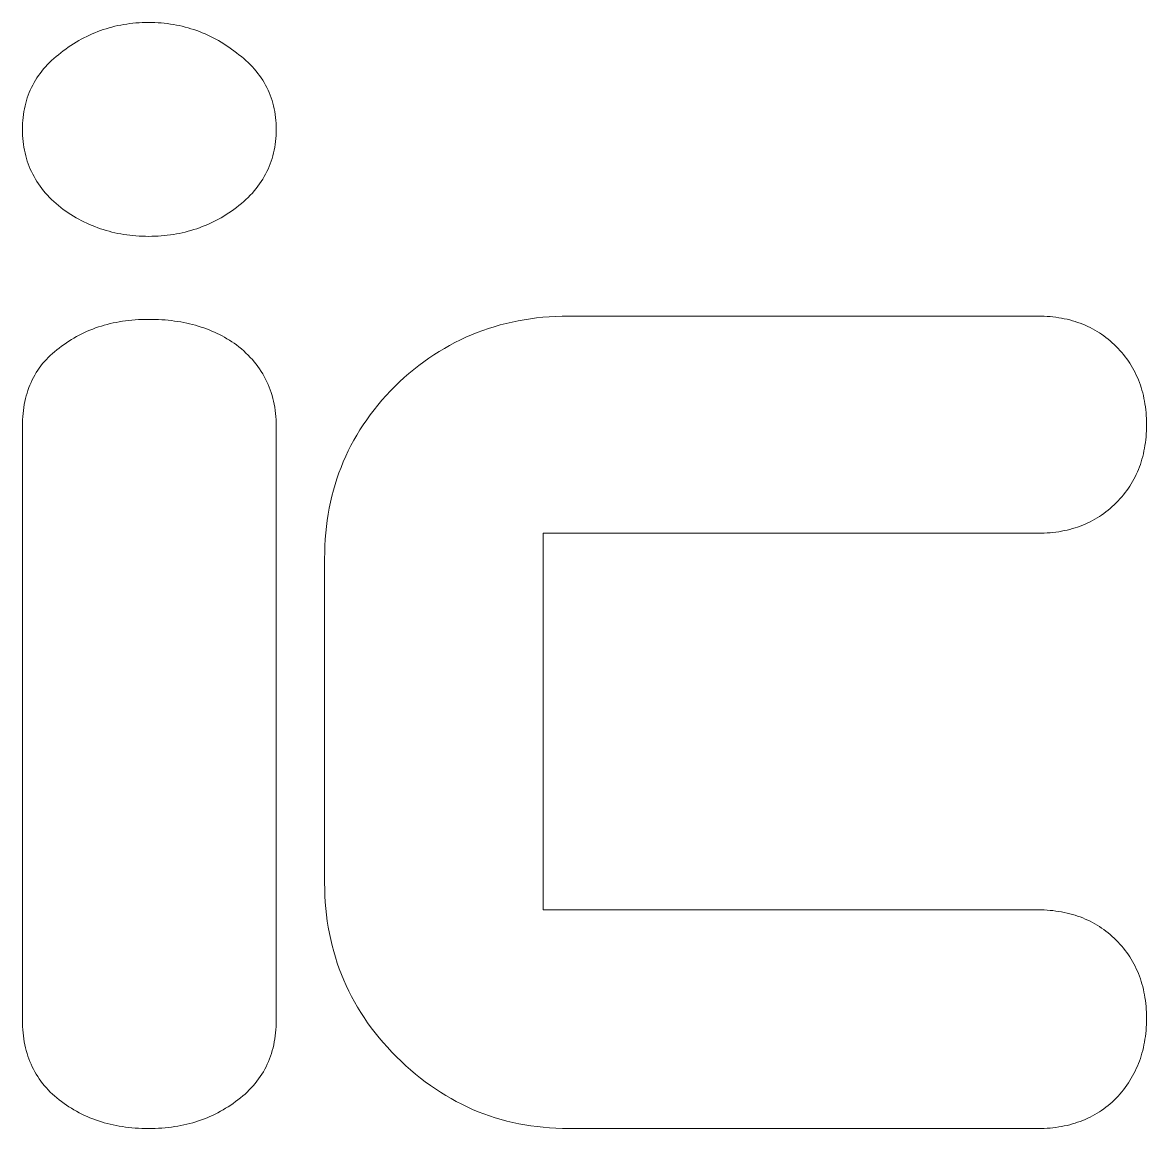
# Model space of a CAD drawing. Header units: millimetres. Extents: x -350 to 1050, y -3 to 474.
# Drawn here: x -111.54 to -86.1, y 41.42 to 66.46 of the extents above; entities that cross this region are included whole.
import ezdxf

# ---------------------------------------------------------------- set-up
doc = ezdxf.new("R2010")
doc.units = ezdxf.units.MM
doc.header["$MEASUREMENT"] = 0
doc.layers.add('Text', color=1, linetype='CONTINUOUS', lineweight=0, true_color=0xff0000)

msp = doc.modelspace()

# ---------------------------------------------------------------- linework, layer by layer
at = {"layer": 'Text'}
for p, q in [((-109.317, 66.401), (-109.249, 66.413)), ((-109.249, 66.413), (-109.181, 66.424)), ((-109.181, 66.424), (-109.112, 66.433)), ((-109.112, 66.433), (-109.043, 66.441)), ((-109.043, 66.441), (-108.973, 66.448)), ((-108.973, 66.448), (-108.902, 66.453)), ((-108.902, 66.453), (-108.832, 66.456)), ((-108.832, 66.456), (-108.76, 66.458)), ((-108.76, 66.458), (-108.688, 66.459)), ((-108.688, 66.459), (-108.616, 66.458)), ((-108.616, 66.458), (-108.545, 66.456)), ((-108.545, 66.456), (-108.474, 66.453)), ((-108.474, 66.453), (-108.403, 66.448)), ((-108.403, 66.448), (-108.333, 66.441)), ((-108.333, 66.441), (-108.264, 66.433)), ((-108.264, 66.433), (-108.195, 66.424)), ((-108.195, 66.424), (-108.127, 66.413)), ((-108.127, 66.413), (-108.059, 66.401)), ((-110.089, 66.144), (-110.028, 66.173)), ((-110.028, 66.173), (-109.966, 66.201)), ((-109.966, 66.201), (-109.903, 66.228)), ((-109.903, 66.228), (-109.84, 66.253)), ((-109.84, 66.253), (-109.777, 66.276)), ((-109.777, 66.276), (-109.713, 66.298)), ((-109.713, 66.298), (-109.648, 66.319)), ((-109.648, 66.319), (-109.583, 66.338)), ((-109.583, 66.338), (-109.517, 66.356)), ((-109.517, 66.356), (-109.451, 66.373)), ((-109.451, 66.373), (-109.384, 66.388)), ((-109.384, 66.388), (-109.317, 66.401)), ((-108.059, 66.401), (-107.992, 66.388)), ((-107.992, 66.388), (-107.925, 66.373)), ((-107.925, 66.373), (-107.859, 66.356)), ((-107.859, 66.356), (-107.793, 66.338)), ((-107.793, 66.338), (-107.728, 66.319)), ((-107.728, 66.319), (-107.664, 66.298)), ((-107.664, 66.298), (-107.599, 66.276)), ((-107.599, 66.276), (-107.536, 66.253)), ((-107.536, 66.253), (-107.473, 66.228)), ((-107.473, 66.228), (-107.41, 66.201)), ((-107.41, 66.201), (-107.348, 66.173)), ((-107.348, 66.173), (-107.287, 66.144)), ((-110.562, 65.858), (-110.505, 65.899)), ((-110.505, 65.899), (-110.447, 65.938)), ((-110.447, 65.938), (-110.389, 65.976)), ((-110.389, 65.976), (-110.33, 66.013)), ((-110.33, 66.013), (-110.27, 66.048)), ((-110.27, 66.048), (-110.211, 66.081)), ((-110.211, 66.081), (-110.15, 66.113)), ((-110.15, 66.113), (-110.089, 66.144)), ((-107.287, 66.144), (-107.226, 66.113)), ((-107.226, 66.113), (-107.166, 66.081)), ((-107.166, 66.081), (-107.106, 66.048)), ((-107.106, 66.048), (-107.046, 66.013)), ((-107.046, 66.013), (-106.987, 65.976)), ((-106.987, 65.976), (-106.929, 65.938)), ((-106.929, 65.938), (-106.871, 65.899)), ((-106.871, 65.899), (-106.814, 65.858)), ((-110.884, 65.598), (-110.835, 65.643)), ((-110.835, 65.643), (-110.783, 65.687)), ((-110.783, 65.687), (-110.73, 65.73)), ((-110.73, 65.73), (-110.675, 65.773)), ((-110.675, 65.773), (-110.619, 65.816)), ((-110.619, 65.816), (-110.562, 65.858)), ((-106.814, 65.858), (-106.757, 65.816)), ((-106.757, 65.816), (-106.701, 65.773)), ((-106.701, 65.773), (-106.644, 65.73)), ((-106.644, 65.73), (-106.588, 65.687)), ((-106.588, 65.687), (-106.535, 65.643)), ((-106.535, 65.643), (-106.483, 65.598)), ((-111.105, 65.359), (-111.065, 65.408)), ((-111.065, 65.408), (-111.022, 65.457)), ((-111.022, 65.457), (-110.978, 65.505)), ((-110.978, 65.505), (-110.932, 65.552)), ((-110.932, 65.552), (-110.884, 65.598)), ((-106.483, 65.598), (-106.433, 65.552)), ((-106.433, 65.552), (-106.385, 65.505)), ((-106.385, 65.505), (-106.339, 65.457)), ((-106.339, 65.457), (-106.295, 65.408)), ((-106.295, 65.408), (-106.253, 65.359)), ((-111.281, 65.097), (-111.25, 65.151)), ((-111.25, 65.151), (-111.216, 65.204)), ((-111.216, 65.204), (-111.181, 65.257)), ((-111.181, 65.257), (-111.144, 65.308)), ((-111.144, 65.308), (-111.105, 65.359)), ((-106.253, 65.359), (-106.213, 65.308)), ((-106.213, 65.308), (-106.174, 65.257)), ((-106.174, 65.257), (-106.137, 65.204)), ((-106.137, 65.204), (-106.103, 65.151)), ((-106.103, 65.151), (-106.07, 65.097)), ((-111.389, 64.871), (-111.365, 64.929)), ((-111.365, 64.929), (-111.339, 64.986)), ((-111.339, 64.986), (-111.311, 65.042)), ((-111.311, 65.042), (-111.281, 65.097)), ((-106.07, 65.097), (-106.039, 65.042)), ((-106.039, 65.042), (-106.01, 64.986)), ((-106.01, 64.986), (-105.982, 64.929)), ((-105.982, 64.929), (-105.957, 64.871)), ((-111.484, 64.569), (-111.469, 64.631)), ((-111.469, 64.631), (-111.452, 64.693)), ((-111.452, 64.693), (-111.433, 64.753)), ((-111.433, 64.753), (-111.412, 64.813)), ((-111.412, 64.813), (-111.389, 64.871)), ((-105.957, 64.871), (-105.933, 64.813)), ((-105.933, 64.813), (-105.912, 64.753)), ((-105.912, 64.753), (-105.892, 64.693)), ((-105.892, 64.693), (-105.874, 64.631)), ((-105.874, 64.631), (-105.858, 64.569)), ((-111.527, 64.311), (-111.519, 64.377)), ((-111.519, 64.377), (-111.509, 64.442)), ((-111.509, 64.442), (-111.498, 64.506)), ((-111.498, 64.506), (-111.484, 64.569)), ((-105.858, 64.569), (-105.844, 64.506)), ((-105.844, 64.506), (-105.832, 64.442)), ((-105.832, 64.442), (-105.822, 64.377)), ((-105.822, 64.377), (-105.813, 64.311)), ((-111.541, 64.108), (-111.538, 64.177)), ((-111.538, 64.177), (-111.534, 64.244)), ((-111.534, 64.244), (-111.527, 64.311)), ((-105.813, 64.311), (-105.807, 64.244)), ((-105.807, 64.244), (-105.802, 64.177)), ((-105.802, 64.177), (-105.799, 64.108)), ((-111.542, 64.039), (-111.541, 64.108)), ((-111.541, 63.969), (-111.542, 64.039)), ((-111.538, 63.901), (-111.541, 63.969)), ((-111.534, 63.833), (-111.538, 63.901)), ((-105.802, 63.901), (-105.807, 63.833)), ((-105.799, 63.969), (-105.802, 63.901)), ((-105.799, 64.108), (-105.798, 64.039)), ((-105.798, 64.039), (-105.799, 63.969)), ((-111.527, 63.766), (-111.534, 63.833)), ((-111.519, 63.699), (-111.527, 63.766)), ((-111.509, 63.634), (-111.519, 63.699)), ((-111.498, 63.57), (-111.509, 63.634)), ((-105.832, 63.634), (-105.844, 63.57)), ((-105.822, 63.699), (-105.832, 63.634)), ((-105.813, 63.766), (-105.822, 63.699)), ((-105.807, 63.833), (-105.813, 63.766)), ((-111.484, 63.506), (-111.498, 63.57)), ((-111.469, 63.443), (-111.484, 63.506)), ((-111.452, 63.381), (-111.469, 63.443)), ((-111.433, 63.32), (-111.452, 63.381)), ((-105.892, 63.381), (-105.912, 63.32)), ((-105.874, 63.443), (-105.892, 63.381)), ((-105.858, 63.506), (-105.874, 63.443)), ((-105.844, 63.57), (-105.858, 63.506)), ((-111.412, 63.259), (-111.433, 63.32)), ((-111.389, 63.2), (-111.412, 63.259)), ((-111.365, 63.141), (-111.389, 63.2)), ((-111.339, 63.083), (-111.365, 63.141)), ((-105.982, 63.141), (-106.01, 63.083)), ((-105.957, 63.2), (-105.982, 63.141)), ((-105.933, 63.259), (-105.957, 63.2)), ((-105.912, 63.32), (-105.933, 63.259)), ((-111.311, 63.026), (-111.339, 63.083)), ((-111.281, 62.97), (-111.311, 63.026)), ((-111.25, 62.914), (-111.281, 62.97)), ((-111.216, 62.86), (-111.25, 62.914)), ((-111.181, 62.806), (-111.216, 62.86)), ((-106.137, 62.86), (-106.174, 62.806)), ((-106.103, 62.914), (-106.137, 62.86)), ((-106.07, 62.97), (-106.103, 62.914)), ((-106.039, 63.026), (-106.07, 62.97)), ((-106.01, 63.083), (-106.039, 63.026)), ((-111.144, 62.753), (-111.181, 62.806)), ((-111.105, 62.701), (-111.144, 62.753)), ((-111.065, 62.649), (-111.105, 62.701)), ((-111.022, 62.599), (-111.065, 62.649)), ((-110.978, 62.549), (-111.022, 62.599)), ((-106.339, 62.599), (-106.385, 62.549)), ((-106.295, 62.649), (-106.339, 62.599)), ((-106.253, 62.701), (-106.295, 62.649)), ((-106.213, 62.753), (-106.253, 62.701)), ((-106.174, 62.806), (-106.213, 62.753)), ((-110.932, 62.5), (-110.978, 62.549)), ((-110.884, 62.452), (-110.932, 62.5)), ((-110.835, 62.405), (-110.884, 62.452)), ((-110.783, 62.359), (-110.835, 62.405)), ((-110.73, 62.313), (-110.783, 62.359)), ((-106.588, 62.359), (-106.644, 62.313)), ((-106.535, 62.405), (-106.588, 62.359)), ((-106.483, 62.452), (-106.535, 62.405)), ((-106.433, 62.5), (-106.483, 62.452)), ((-106.385, 62.549), (-106.433, 62.5)), ((-110.675, 62.269), (-110.73, 62.313)), ((-110.619, 62.227), (-110.675, 62.269)), ((-110.562, 62.187), (-110.619, 62.227)), ((-110.505, 62.149), (-110.562, 62.187)), ((-110.447, 62.112), (-110.505, 62.149)), ((-110.389, 62.076), (-110.447, 62.112)), ((-106.929, 62.112), (-106.987, 62.076)), ((-106.871, 62.149), (-106.929, 62.112)), ((-106.814, 62.187), (-106.871, 62.149)), ((-106.757, 62.227), (-106.814, 62.187)), ((-106.701, 62.269), (-106.757, 62.227)), ((-106.644, 62.313), (-106.701, 62.269)), ((-110.33, 62.041), (-110.389, 62.076)), ((-110.27, 62.008), (-110.33, 62.041)), ((-110.211, 61.976), (-110.27, 62.008)), ((-110.15, 61.946), (-110.211, 61.976)), ((-110.089, 61.917), (-110.15, 61.946)), ((-110.028, 61.889), (-110.089, 61.917)), ((-109.966, 61.863), (-110.028, 61.889)), ((-109.903, 61.838), (-109.966, 61.863)), ((-109.84, 61.814), (-109.903, 61.838)), ((-107.473, 61.838), (-107.536, 61.814)), ((-107.41, 61.863), (-107.473, 61.838)), ((-107.348, 61.889), (-107.41, 61.863)), ((-107.287, 61.917), (-107.348, 61.889)), ((-107.226, 61.946), (-107.287, 61.917)), ((-107.166, 61.976), (-107.226, 61.946)), ((-107.106, 62.008), (-107.166, 61.976)), ((-107.046, 62.041), (-107.106, 62.008)), ((-106.987, 62.076), (-107.046, 62.041)), ((-109.777, 61.792), (-109.84, 61.814)), ((-109.713, 61.771), (-109.777, 61.792)), ((-109.648, 61.751), (-109.713, 61.771)), ((-109.583, 61.733), (-109.648, 61.751)), ((-109.517, 61.716), (-109.583, 61.733)), ((-109.451, 61.7), (-109.517, 61.716)), ((-109.384, 61.686), (-109.451, 61.7)), ((-109.317, 61.673), (-109.384, 61.686)), ((-109.249, 61.662), (-109.317, 61.673)), ((-109.181, 61.652), (-109.249, 61.662)), ((-109.112, 61.643), (-109.181, 61.652)), ((-109.043, 61.635), (-109.112, 61.643)), ((-108.973, 61.629), (-109.043, 61.635)), ((-108.902, 61.624), (-108.973, 61.629)), ((-108.832, 61.621), (-108.902, 61.624)), ((-108.76, 61.619), (-108.832, 61.621)), ((-108.688, 61.618), (-108.76, 61.619)), ((-108.616, 61.619), (-108.688, 61.618)), ((-108.545, 61.621), (-108.616, 61.619)), ((-108.474, 61.624), (-108.545, 61.621)), ((-108.403, 61.629), (-108.474, 61.624)), ((-108.333, 61.635), (-108.403, 61.629)), ((-108.264, 61.643), (-108.333, 61.635)), ((-108.195, 61.652), (-108.264, 61.643)), ((-108.127, 61.662), (-108.195, 61.652)), ((-108.059, 61.673), (-108.127, 61.662)), ((-107.992, 61.686), (-108.059, 61.673)), ((-107.925, 61.7), (-107.992, 61.686)), ((-107.859, 61.716), (-107.925, 61.7)), ((-107.793, 61.733), (-107.859, 61.716)), ((-107.728, 61.751), (-107.793, 61.733)), ((-107.664, 61.771), (-107.728, 61.751)), ((-107.599, 61.792), (-107.664, 61.771)), ((-107.536, 61.814), (-107.599, 61.792)), ((-99.761, 59.786), (-99.617, 59.797)), ((-99.617, 59.797), (-99.472, 59.806)), ((-99.472, 59.806), (-99.325, 59.81)), ((-99.325, 59.81), (-99.176, 59.812)), ((-99.176, 59.812), (-88.555, 59.812)), ((-88.555, 59.812), (-88.486, 59.811)), ((-88.486, 59.811), (-88.417, 59.809)), ((-88.417, 59.809), (-88.349, 59.806)), ((-88.349, 59.806), (-88.282, 59.801)), ((-88.282, 59.801), (-88.216, 59.794)), ((-88.216, 59.794), (-88.151, 59.786)), ((-109.951, 59.521), (-109.887, 59.544)), ((-109.887, 59.544), (-109.822, 59.567)), ((-109.822, 59.567), (-109.757, 59.588)), ((-109.757, 59.588), (-109.691, 59.607)), ((-109.691, 59.607), (-109.624, 59.626)), ((-109.624, 59.626), (-109.557, 59.642)), ((-109.557, 59.642), (-109.489, 59.658)), ((-109.489, 59.658), (-109.42, 59.672)), ((-109.42, 59.672), (-109.35, 59.685)), ((-109.35, 59.685), (-109.279, 59.697)), ((-109.279, 59.697), (-109.208, 59.707)), ((-109.208, 59.707), (-109.136, 59.716)), ((-109.136, 59.716), (-109.063, 59.723)), ((-109.063, 59.723), (-108.99, 59.729)), ((-108.99, 59.729), (-108.915, 59.734)), ((-108.915, 59.734), (-108.84, 59.737)), ((-108.84, 59.737), (-108.765, 59.739)), ((-108.765, 59.739), (-108.688, 59.74)), ((-108.688, 59.74), (-108.612, 59.739)), ((-108.612, 59.739), (-108.536, 59.737)), ((-108.536, 59.737), (-108.461, 59.734)), ((-108.461, 59.734), (-108.387, 59.73)), ((-108.387, 59.73), (-108.314, 59.725)), ((-108.314, 59.725), (-108.242, 59.718)), ((-108.242, 59.718), (-108.17, 59.71)), ((-108.17, 59.71), (-108.099, 59.701)), ((-108.099, 59.701), (-108.029, 59.691)), ((-108.029, 59.691), (-107.96, 59.68)), ((-107.96, 59.68), (-107.892, 59.667)), ((-107.892, 59.667), (-107.825, 59.653)), ((-107.825, 59.653), (-107.758, 59.638)), ((-107.758, 59.638), (-107.692, 59.622)), ((-107.692, 59.622), (-107.627, 59.605)), ((-107.627, 59.605), (-107.563, 59.586)), ((-107.563, 59.586), (-107.5, 59.566)), ((-107.5, 59.566), (-107.438, 59.545)), ((-107.438, 59.545), (-107.376, 59.523)), ((-100.994, 59.533), (-100.863, 59.574)), ((-100.863, 59.574), (-100.73, 59.612)), ((-100.73, 59.612), (-100.596, 59.647)), ((-100.596, 59.647), (-100.461, 59.678)), ((-100.461, 59.678), (-100.324, 59.706)), ((-100.324, 59.706), (-100.185, 59.731)), ((-100.185, 59.731), (-100.045, 59.753)), ((-100.045, 59.753), (-99.904, 59.771)), ((-99.904, 59.771), (-99.761, 59.786)), ((-88.151, 59.786), (-88.086, 59.777)), ((-88.086, 59.777), (-88.023, 59.766)), ((-88.023, 59.766), (-87.96, 59.754)), ((-87.96, 59.754), (-87.898, 59.741)), ((-87.898, 59.741), (-87.836, 59.726)), ((-87.836, 59.726), (-87.776, 59.709)), ((-87.776, 59.709), (-87.716, 59.691)), ((-87.716, 59.691), (-87.658, 59.672)), ((-87.658, 59.672), (-87.6, 59.651)), ((-87.6, 59.651), (-87.543, 59.629)), ((-87.543, 59.629), (-87.486, 59.606)), ((-87.486, 59.606), (-87.431, 59.581)), ((-87.431, 59.581), (-87.376, 59.554)), ((-87.376, 59.554), (-87.323, 59.526)), ((-110.491, 59.247), (-110.434, 59.282)), ((-110.434, 59.282), (-110.376, 59.317)), ((-110.376, 59.317), (-110.317, 59.35)), ((-110.317, 59.35), (-110.258, 59.382)), ((-110.258, 59.382), (-110.198, 59.412)), ((-110.198, 59.412), (-110.137, 59.441)), ((-110.137, 59.441), (-110.076, 59.469)), ((-110.076, 59.469), (-110.014, 59.496)), ((-110.014, 59.496), (-109.951, 59.521)), ((-107.376, 59.523), (-107.315, 59.499)), ((-107.315, 59.499), (-107.255, 59.475)), ((-107.255, 59.475), (-107.196, 59.449)), ((-107.196, 59.449), (-107.138, 59.422)), ((-107.138, 59.422), (-107.08, 59.393)), ((-107.08, 59.393), (-107.024, 59.364)), ((-107.024, 59.364), (-106.968, 59.333)), ((-106.968, 59.333), (-106.913, 59.301)), ((-106.913, 59.301), (-106.859, 59.268)), ((-101.63, 59.276), (-101.505, 59.334)), ((-101.505, 59.334), (-101.38, 59.389)), ((-101.38, 59.389), (-101.253, 59.44)), ((-101.253, 59.44), (-101.124, 59.488)), ((-101.124, 59.488), (-100.994, 59.533)), ((-87.323, 59.526), (-87.27, 59.497)), ((-87.27, 59.497), (-87.217, 59.466)), ((-87.217, 59.466), (-87.166, 59.434)), ((-87.166, 59.434), (-87.116, 59.401)), ((-87.116, 59.401), (-87.066, 59.366)), ((-87.066, 59.366), (-87.017, 59.329)), ((-87.017, 59.329), (-86.969, 59.291)), ((-86.969, 59.291), (-86.922, 59.252)), ((-110.815, 59.008), (-110.764, 59.049)), ((-110.764, 59.049), (-110.711, 59.09)), ((-110.711, 59.09), (-110.657, 59.131)), ((-110.657, 59.131), (-110.602, 59.171)), ((-110.602, 59.171), (-110.547, 59.209)), ((-110.547, 59.209), (-110.491, 59.247)), ((-106.859, 59.268), (-106.805, 59.234)), ((-106.805, 59.234), (-106.753, 59.199)), ((-106.753, 59.199), (-106.701, 59.162)), ((-106.701, 59.162), (-106.644, 59.117)), ((-106.644, 59.117), (-106.588, 59.071)), ((-106.588, 59.071), (-106.535, 59.025)), ((-102.112, 59.012), (-101.993, 59.083)), ((-101.993, 59.083), (-101.874, 59.151)), ((-101.874, 59.151), (-101.752, 59.215)), ((-101.752, 59.215), (-101.63, 59.276)), ((-86.922, 59.252), (-86.876, 59.211)), ((-86.876, 59.211), (-86.83, 59.169)), ((-86.83, 59.169), (-86.785, 59.126)), ((-86.785, 59.126), (-86.742, 59.081)), ((-86.742, 59.081), (-86.7, 59.036)), ((-86.7, 59.036), (-86.659, 58.989)), ((-111.085, 58.737), (-111.044, 58.785)), ((-111.044, 58.785), (-111.002, 58.832)), ((-111.002, 58.832), (-110.957, 58.877)), ((-110.957, 58.877), (-110.912, 58.922)), ((-110.912, 58.922), (-110.864, 58.966)), ((-110.864, 58.966), (-110.815, 59.008)), ((-106.535, 59.025), (-106.483, 58.977)), ((-106.483, 58.977), (-106.433, 58.928)), ((-106.433, 58.928), (-106.385, 58.879)), ((-106.385, 58.879), (-106.339, 58.828)), ((-106.339, 58.828), (-106.295, 58.776)), ((-106.295, 58.776), (-106.253, 58.724)), ((-102.571, 58.694), (-102.459, 58.778)), ((-102.459, 58.778), (-102.344, 58.859)), ((-102.344, 58.859), (-102.229, 58.937)), ((-102.229, 58.937), (-102.112, 59.012)), ((-86.659, 58.989), (-86.62, 58.942)), ((-86.62, 58.942), (-86.582, 58.894)), ((-86.582, 58.894), (-86.545, 58.845)), ((-86.545, 58.845), (-86.51, 58.796)), ((-86.51, 58.796), (-86.477, 58.745)), ((-111.262, 58.479), (-111.23, 58.533)), ((-111.23, 58.533), (-111.196, 58.586)), ((-111.196, 58.586), (-111.161, 58.637)), ((-111.161, 58.637), (-111.123, 58.687)), ((-111.123, 58.687), (-111.085, 58.737)), ((-106.253, 58.724), (-106.213, 58.67)), ((-106.213, 58.67), (-106.174, 58.616)), ((-106.174, 58.616), (-106.137, 58.56)), ((-106.137, 58.56), (-106.103, 58.504)), ((-102.793, 58.515), (-102.683, 58.606)), ((-102.683, 58.606), (-102.571, 58.694)), ((-86.477, 58.745), (-86.445, 58.694)), ((-86.445, 58.694), (-86.414, 58.642)), ((-86.414, 58.642), (-86.385, 58.589)), ((-86.385, 58.589), (-86.357, 58.535)), ((-86.357, 58.535), (-86.33, 58.48)), ((-111.372, 58.253), (-111.347, 58.311)), ((-111.347, 58.311), (-111.321, 58.368)), ((-111.321, 58.368), (-111.292, 58.424)), ((-111.292, 58.424), (-111.262, 58.479)), ((-106.103, 58.504), (-106.07, 58.446)), ((-106.07, 58.446), (-106.039, 58.388)), ((-106.039, 58.388), (-106.01, 58.328)), ((-106.01, 58.328), (-105.982, 58.268)), ((-105.982, 58.268), (-105.957, 58.207)), ((-103.114, 58.223), (-103.008, 58.324)), ((-103.008, 58.324), (-102.901, 58.421)), ((-102.901, 58.421), (-102.793, 58.515)), ((-86.33, 58.48), (-86.305, 58.425)), ((-86.305, 58.425), (-86.282, 58.369)), ((-86.282, 58.369), (-86.26, 58.311)), ((-86.26, 58.311), (-86.239, 58.253)), ((-111.455, 58.009), (-111.437, 58.072)), ((-111.437, 58.072), (-111.417, 58.133)), ((-111.417, 58.133), (-111.396, 58.194)), ((-111.396, 58.194), (-111.372, 58.253)), ((-105.957, 58.207), (-105.933, 58.144)), ((-105.933, 58.144), (-105.912, 58.081)), ((-105.912, 58.081), (-105.892, 58.016)), ((-105.892, 58.016), (-105.874, 57.951)), ((-103.406, 57.908), (-103.312, 58.015)), ((-103.312, 58.015), (-103.215, 58.119)), ((-103.215, 58.119), (-103.114, 58.223)), ((-86.239, 58.253), (-86.22, 58.195)), ((-86.22, 58.195), (-86.202, 58.135)), ((-86.202, 58.135), (-86.185, 58.075)), ((-86.185, 58.075), (-86.17, 58.014)), ((-86.17, 58.014), (-86.157, 57.951)), ((-111.511, 57.747), (-111.5, 57.814)), ((-111.5, 57.814), (-111.487, 57.88)), ((-111.487, 57.88), (-111.472, 57.945)), ((-111.472, 57.945), (-111.455, 58.009)), ((-105.874, 57.951), (-105.858, 57.885)), ((-105.858, 57.885), (-105.844, 57.818)), ((-105.844, 57.818), (-105.832, 57.749)), ((-103.585, 57.691), (-103.497, 57.8)), ((-103.497, 57.8), (-103.406, 57.908)), ((-86.157, 57.951), (-86.145, 57.889)), ((-86.145, 57.889), (-86.134, 57.825)), ((-86.134, 57.825), (-86.125, 57.76)), ((-86.125, 57.76), (-86.117, 57.695)), ((-111.538, 57.466), (-111.534, 57.538)), ((-111.534, 57.538), (-111.528, 57.609)), ((-111.528, 57.609), (-111.52, 57.678)), ((-111.52, 57.678), (-111.511, 57.747)), ((-105.832, 57.749), (-105.822, 57.68)), ((-105.822, 57.68), (-105.813, 57.61)), ((-105.813, 57.61), (-105.807, 57.539)), ((-105.807, 57.539), (-105.802, 57.467)), ((-103.75, 57.468), (-103.669, 57.58)), ((-103.669, 57.58), (-103.585, 57.691)), ((-86.117, 57.695), (-86.11, 57.629)), ((-86.11, 57.629), (-86.105, 57.562)), ((-86.105, 57.562), (-86.102, 57.494)), ((-111.542, 57.32), (-111.541, 57.394)), ((-111.542, 43.881), (-111.542, 57.32)), ((-111.541, 57.394), (-111.538, 57.466)), ((-105.802, 57.467), (-105.799, 57.394)), ((-105.799, 57.394), (-105.798, 57.32)), ((-105.798, 57.32), (-105.798, 43.881)), ((-103.903, 57.239), (-103.828, 57.354)), ((-103.828, 57.354), (-103.75, 57.468)), ((-86.102, 57.494), (-86.1, 57.425)), ((-86.1, 57.286), (-86.102, 57.218)), ((-86.1, 57.425), (-86.099, 57.356)), ((-86.099, 57.356), (-86.1, 57.286)), ((-104.106, 56.884), (-104.042, 57.004)), ((-104.042, 57.004), (-103.974, 57.122)), ((-103.974, 57.122), (-103.903, 57.239)), ((-86.117, 57.016), (-86.125, 56.951)), ((-86.11, 57.083), (-86.117, 57.016)), ((-86.105, 57.15), (-86.11, 57.083)), ((-86.102, 57.218), (-86.105, 57.15)), ((-104.225, 56.64), (-104.167, 56.762)), ((-104.167, 56.762), (-104.106, 56.884)), ((-86.157, 56.76), (-86.17, 56.698)), ((-86.145, 56.823), (-86.157, 56.76)), ((-86.134, 56.887), (-86.145, 56.823)), ((-86.125, 56.951), (-86.134, 56.887)), ((-104.331, 56.389), (-104.28, 56.515)), ((-104.28, 56.515), (-104.225, 56.64)), ((-86.22, 56.517), (-86.239, 56.458)), ((-86.202, 56.576), (-86.22, 56.517)), ((-86.185, 56.637), (-86.202, 56.576)), ((-86.17, 56.698), (-86.185, 56.637)), ((-104.424, 56.133), (-104.379, 56.262)), ((-104.379, 56.262), (-104.331, 56.389)), ((-86.33, 56.231), (-86.357, 56.176)), ((-86.305, 56.287), (-86.33, 56.231)), ((-86.282, 56.343), (-86.305, 56.287)), ((-86.26, 56.4), (-86.282, 56.343)), ((-86.239, 56.458), (-86.26, 56.4)), ((-104.503, 55.871), (-104.465, 56.003)), ((-104.465, 56.003), (-104.424, 56.133)), ((-86.445, 56.018), (-86.477, 55.966)), ((-86.414, 56.07), (-86.445, 56.018)), ((-86.385, 56.123), (-86.414, 56.07)), ((-86.357, 56.176), (-86.385, 56.123)), ((-104.569, 55.603), (-104.538, 55.738)), ((-104.538, 55.738), (-104.503, 55.871)), ((-86.659, 55.722), (-86.7, 55.676)), ((-86.62, 55.769), (-86.659, 55.722)), ((-86.582, 55.817), (-86.62, 55.769)), ((-86.545, 55.866), (-86.582, 55.817)), ((-86.51, 55.916), (-86.545, 55.866)), ((-86.477, 55.966), (-86.51, 55.916)), ((-104.622, 55.328), (-104.597, 55.466)), ((-104.597, 55.466), (-104.569, 55.603)), ((-86.876, 55.5), (-86.922, 55.459)), ((-86.83, 55.542), (-86.876, 55.5)), ((-86.785, 55.586), (-86.83, 55.542)), ((-86.742, 55.63), (-86.785, 55.586)), ((-86.7, 55.676), (-86.742, 55.63)), ((-104.644, 55.189), (-104.622, 55.328)), ((-87.27, 55.214), (-87.323, 55.185)), ((-87.217, 55.245), (-87.27, 55.214)), ((-87.166, 55.277), (-87.217, 55.245)), ((-87.116, 55.311), (-87.166, 55.277)), ((-87.066, 55.346), (-87.116, 55.311)), ((-87.017, 55.382), (-87.066, 55.346)), ((-86.969, 55.42), (-87.017, 55.382)), ((-86.922, 55.459), (-86.969, 55.42)), ((-104.677, 54.906), (-104.662, 55.048)), ((-104.662, 55.048), (-104.644, 55.189)), ((-87.96, 54.957), (-88.023, 54.945)), ((-87.898, 54.971), (-87.96, 54.957)), ((-87.836, 54.986), (-87.898, 54.971)), ((-87.776, 55.002), (-87.836, 54.986)), ((-87.716, 55.02), (-87.776, 55.002)), ((-87.658, 55.039), (-87.716, 55.02)), ((-87.6, 55.06), (-87.658, 55.039)), ((-87.543, 55.082), (-87.6, 55.06)), ((-87.486, 55.106), (-87.543, 55.082)), ((-87.431, 55.131), (-87.486, 55.106)), ((-87.376, 55.157), (-87.431, 55.131)), ((-87.323, 55.185), (-87.376, 55.157)), ((-104.696, 54.617), (-104.688, 54.762)), ((-104.688, 54.762), (-104.677, 54.906)), ((-88.555, 54.899), (-99.754, 54.899)), ((-99.754, 54.899), (-99.754, 46.374)), ((-88.486, 54.9), (-88.555, 54.899)), ((-88.417, 54.902), (-88.486, 54.9)), ((-88.349, 54.906), (-88.417, 54.902)), ((-88.282, 54.911), (-88.349, 54.906)), ((-88.216, 54.917), (-88.282, 54.911)), ((-88.151, 54.925), (-88.216, 54.917)), ((-88.086, 54.934), (-88.151, 54.925)), ((-88.023, 54.945), (-88.086, 54.934)), ((-104.703, 54.321), (-104.701, 54.47)), ((-104.701, 54.47), (-104.696, 54.617)), ((-104.703, 46.988), (-104.703, 54.321)), ((-104.701, 46.84), (-104.703, 46.988)), ((-104.696, 46.693), (-104.701, 46.84)), ((-104.688, 46.547), (-104.696, 46.693)), ((-104.676, 46.403), (-104.688, 46.547)), ((-104.661, 46.26), (-104.676, 46.403)), ((-99.754, 46.374), (-88.555, 46.374)), ((-88.555, 46.374), (-88.486, 46.373)), ((-88.486, 46.373), (-88.417, 46.371)), ((-88.417, 46.371), (-88.349, 46.367)), ((-88.349, 46.367), (-88.282, 46.362)), ((-88.282, 46.362), (-88.216, 46.356)), ((-88.216, 46.356), (-88.151, 46.348)), ((-88.151, 46.348), (-88.086, 46.339)), ((-88.086, 46.339), (-88.023, 46.328)), ((-88.023, 46.328), (-87.96, 46.316)), ((-87.96, 46.316), (-87.898, 46.302)), ((-104.642, 46.119), (-104.661, 46.26)), ((-104.62, 45.979), (-104.642, 46.119)), ((-87.898, 46.302), (-87.836, 46.287)), ((-87.836, 46.287), (-87.776, 46.271)), ((-87.776, 46.271), (-87.716, 46.253)), ((-87.716, 46.253), (-87.658, 46.234)), ((-87.658, 46.234), (-87.6, 46.213)), ((-87.6, 46.213), (-87.543, 46.191)), ((-87.543, 46.191), (-87.486, 46.167)), ((-87.486, 46.167), (-87.431, 46.142)), ((-87.431, 46.142), (-87.376, 46.116)), ((-87.376, 46.116), (-87.323, 46.088)), ((-87.323, 46.088), (-87.27, 46.059)), ((-87.27, 46.059), (-87.217, 46.028)), ((-104.595, 45.84), (-104.62, 45.979)), ((-104.566, 45.703), (-104.595, 45.84)), ((-87.217, 46.028), (-87.166, 45.996)), ((-87.166, 45.996), (-87.116, 45.962)), ((-87.116, 45.962), (-87.066, 45.927)), ((-87.066, 45.927), (-87.017, 45.891)), ((-87.017, 45.891), (-86.969, 45.853)), ((-86.969, 45.853), (-86.922, 45.814)), ((-86.922, 45.814), (-86.876, 45.773)), ((-104.534, 45.568), (-104.566, 45.703)), ((-104.498, 45.434), (-104.534, 45.568)), ((-86.876, 45.773), (-86.83, 45.731)), ((-86.83, 45.731), (-86.785, 45.687)), ((-86.785, 45.687), (-86.742, 45.643)), ((-86.742, 45.643), (-86.7, 45.597)), ((-86.7, 45.597), (-86.659, 45.551)), ((-86.659, 45.551), (-86.62, 45.504)), ((-104.46, 45.301), (-104.498, 45.434)), ((-104.417, 45.17), (-104.46, 45.301)), ((-86.62, 45.504), (-86.582, 45.456)), ((-86.582, 45.456), (-86.545, 45.407)), ((-86.545, 45.407), (-86.51, 45.357)), ((-86.51, 45.357), (-86.477, 45.307)), ((-86.477, 45.307), (-86.445, 45.255)), ((-104.372, 45.04), (-104.417, 45.17)), ((-104.323, 44.911), (-104.372, 45.04)), ((-86.445, 45.255), (-86.414, 45.203)), ((-86.414, 45.203), (-86.385, 45.15)), ((-86.385, 45.15), (-86.357, 45.097)), ((-86.357, 45.097), (-86.33, 45.042)), ((-86.33, 45.042), (-86.305, 44.987)), ((-104.27, 44.784), (-104.323, 44.911)), ((-104.214, 44.659), (-104.27, 44.784)), ((-86.305, 44.987), (-86.282, 44.93)), ((-86.282, 44.93), (-86.26, 44.873)), ((-86.26, 44.873), (-86.239, 44.815)), ((-86.239, 44.815), (-86.22, 44.756)), ((-104.155, 44.535), (-104.214, 44.659)), ((-104.092, 44.412), (-104.155, 44.535)), ((-86.22, 44.756), (-86.202, 44.697)), ((-86.202, 44.697), (-86.185, 44.636)), ((-86.185, 44.636), (-86.17, 44.575)), ((-86.17, 44.575), (-86.157, 44.513)), ((-104.026, 44.29), (-104.092, 44.412)), ((-103.957, 44.171), (-104.026, 44.29)), ((-86.157, 44.513), (-86.145, 44.45)), ((-86.145, 44.45), (-86.134, 44.387)), ((-86.134, 44.387), (-86.125, 44.322)), ((-86.125, 44.322), (-86.117, 44.257)), ((-103.884, 44.052), (-103.957, 44.171)), ((-103.808, 43.935), (-103.884, 44.052)), ((-86.117, 44.257), (-86.11, 44.19)), ((-86.11, 44.19), (-86.105, 44.123)), ((-86.105, 44.123), (-86.102, 44.056)), ((-86.102, 44.056), (-86.1, 43.987)), ((-111.541, 43.807), (-111.542, 43.881)), ((-111.538, 43.734), (-111.541, 43.807)), ((-105.799, 43.807), (-105.802, 43.734)), ((-105.798, 43.881), (-105.799, 43.807)), ((-103.729, 43.82), (-103.808, 43.935)), ((-103.646, 43.705), (-103.729, 43.82)), ((-86.102, 43.779), (-86.105, 43.711)), ((-86.1, 43.848), (-86.102, 43.779)), ((-86.1, 43.987), (-86.099, 43.917)), ((-86.099, 43.917), (-86.1, 43.848)), ((-111.534, 43.662), (-111.538, 43.734)), ((-111.528, 43.591), (-111.534, 43.662)), ((-111.52, 43.522), (-111.528, 43.591)), ((-111.511, 43.453), (-111.52, 43.522)), ((-105.821, 43.522), (-105.831, 43.453)), ((-105.813, 43.591), (-105.821, 43.522)), ((-105.806, 43.662), (-105.813, 43.591)), ((-105.802, 43.734), (-105.806, 43.662)), ((-103.56, 43.593), (-103.646, 43.705)), ((-103.47, 43.481), (-103.56, 43.593)), ((-86.125, 43.511), (-86.134, 43.446)), ((-86.117, 43.577), (-86.125, 43.511)), ((-86.11, 43.644), (-86.117, 43.577)), ((-86.105, 43.711), (-86.11, 43.644)), ((-111.5, 43.385), (-111.511, 43.453)), ((-111.487, 43.318), (-111.5, 43.385)), ((-111.472, 43.253), (-111.487, 43.318)), ((-105.856, 43.318), (-105.871, 43.253)), ((-105.842, 43.385), (-105.856, 43.318)), ((-105.831, 43.453), (-105.842, 43.385)), ((-103.377, 43.371), (-103.47, 43.481)), ((-103.28, 43.263), (-103.377, 43.371)), ((-103.181, 43.156), (-103.28, 43.263)), ((-86.17, 43.256), (-86.185, 43.194)), ((-86.157, 43.319), (-86.17, 43.256)), ((-86.145, 43.382), (-86.157, 43.319)), ((-86.134, 43.446), (-86.145, 43.382)), ((-111.455, 43.188), (-111.472, 43.253)), ((-111.437, 43.125), (-111.455, 43.188)), ((-111.417, 43.062), (-111.437, 43.125)), ((-111.396, 43.001), (-111.417, 43.062)), ((-111.372, 42.94), (-111.396, 43.001)), ((-105.951, 43.001), (-105.975, 42.94)), ((-105.928, 43.062), (-105.951, 43.001)), ((-105.907, 43.125), (-105.928, 43.062)), ((-105.888, 43.188), (-105.907, 43.125)), ((-105.871, 43.253), (-105.888, 43.188)), ((-103.078, 43.05), (-103.181, 43.156)), ((-102.972, 42.947), (-103.078, 43.05)), ((-86.239, 43.012), (-86.26, 42.953)), ((-86.22, 43.072), (-86.239, 43.012)), ((-86.202, 43.133), (-86.22, 43.072)), ((-86.185, 43.194), (-86.202, 43.133)), ((-111.347, 42.881), (-111.372, 42.94)), ((-111.321, 42.823), (-111.347, 42.881)), ((-111.292, 42.766), (-111.321, 42.823)), ((-111.262, 42.709), (-111.292, 42.766)), ((-106.059, 42.766), (-106.09, 42.709)), ((-106.029, 42.823), (-106.059, 42.766)), ((-106.001, 42.881), (-106.029, 42.823)), ((-105.975, 42.94), (-106.001, 42.881)), ((-102.865, 42.847), (-102.972, 42.947)), ((-102.757, 42.751), (-102.865, 42.847)), ((-102.647, 42.658), (-102.757, 42.751)), ((-86.33, 42.781), (-86.357, 42.725)), ((-86.305, 42.837), (-86.33, 42.781)), ((-86.282, 42.895), (-86.305, 42.837)), ((-86.26, 42.953), (-86.282, 42.895)), ((-111.23, 42.654), (-111.262, 42.709)), ((-111.196, 42.6), (-111.23, 42.654)), ((-111.161, 42.547), (-111.196, 42.6)), ((-111.123, 42.495), (-111.161, 42.547)), ((-111.085, 42.444), (-111.123, 42.495)), ((-106.235, 42.495), (-106.275, 42.444)), ((-106.196, 42.547), (-106.235, 42.495)), ((-106.159, 42.6), (-106.196, 42.547)), ((-106.124, 42.654), (-106.159, 42.6)), ((-106.09, 42.709), (-106.124, 42.654)), ((-102.536, 42.568), (-102.647, 42.658)), ((-102.424, 42.482), (-102.536, 42.568)), ((-86.477, 42.508), (-86.51, 42.456)), ((-86.445, 42.561), (-86.477, 42.508)), ((-86.414, 42.615), (-86.445, 42.561)), ((-86.385, 42.669), (-86.414, 42.615)), ((-86.357, 42.725), (-86.385, 42.669)), ((-111.044, 42.394), (-111.085, 42.444)), ((-111.002, 42.346), (-111.044, 42.394)), ((-110.957, 42.298), (-111.002, 42.346)), ((-110.912, 42.251), (-110.957, 42.298)), ((-110.864, 42.206), (-110.912, 42.251)), ((-106.456, 42.251), (-106.505, 42.206)), ((-106.408, 42.298), (-106.456, 42.251)), ((-106.362, 42.346), (-106.408, 42.298)), ((-106.318, 42.394), (-106.362, 42.346)), ((-106.275, 42.444), (-106.318, 42.394)), ((-102.31, 42.399), (-102.424, 42.482)), ((-102.195, 42.32), (-102.31, 42.399)), ((-102.079, 42.244), (-102.195, 42.32)), ((-101.961, 42.171), (-102.079, 42.244)), ((-86.659, 42.254), (-86.7, 42.206)), ((-86.62, 42.304), (-86.659, 42.254)), ((-86.582, 42.354), (-86.62, 42.304)), ((-86.545, 42.404), (-86.582, 42.354)), ((-86.51, 42.456), (-86.545, 42.404)), ((-110.815, 42.161), (-110.864, 42.206)), ((-110.764, 42.118), (-110.815, 42.161)), ((-110.711, 42.075), (-110.764, 42.118)), ((-110.657, 42.034), (-110.711, 42.075)), ((-110.602, 41.994), (-110.657, 42.034)), ((-110.547, 41.955), (-110.602, 41.994)), ((-106.774, 41.994), (-106.829, 41.955)), ((-106.719, 42.034), (-106.774, 41.994)), ((-106.665, 42.075), (-106.719, 42.034)), ((-106.61, 42.118), (-106.665, 42.075)), ((-106.557, 42.161), (-106.61, 42.118)), ((-106.505, 42.206), (-106.557, 42.161)), ((-101.842, 42.101), (-101.961, 42.171)), ((-101.722, 42.035), (-101.842, 42.101)), ((-101.6, 41.973), (-101.722, 42.035)), ((-86.922, 41.985), (-86.969, 41.945)), ((-86.876, 42.025), (-86.922, 41.985)), ((-86.83, 42.068), (-86.876, 42.025)), ((-86.785, 42.111), (-86.83, 42.068)), ((-86.742, 42.158), (-86.785, 42.111)), ((-86.7, 42.206), (-86.742, 42.158)), ((-110.491, 41.918), (-110.547, 41.955)), ((-110.434, 41.882), (-110.491, 41.918)), ((-110.376, 41.848), (-110.434, 41.882)), ((-110.317, 41.815), (-110.376, 41.848)), ((-110.258, 41.783), (-110.317, 41.815)), ((-110.198, 41.752), (-110.258, 41.783)), ((-110.137, 41.723), (-110.198, 41.752)), ((-107.178, 41.752), (-107.239, 41.723)), ((-107.118, 41.783), (-107.178, 41.752)), ((-107.059, 41.815), (-107.118, 41.783)), ((-107, 41.848), (-107.059, 41.815)), ((-106.943, 41.882), (-107, 41.848)), ((-106.886, 41.918), (-106.943, 41.882)), ((-106.829, 41.955), (-106.886, 41.918)), ((-101.477, 41.914), (-101.6, 41.973)), ((-101.352, 41.858), (-101.477, 41.914)), ((-101.226, 41.805), (-101.352, 41.858)), ((-101.099, 41.756), (-101.226, 41.805)), ((-100.97, 41.711), (-101.099, 41.756)), ((-87.27, 41.74), (-87.323, 41.71)), ((-87.217, 41.77), (-87.27, 41.74)), ((-87.166, 41.803), (-87.217, 41.77)), ((-87.116, 41.836), (-87.166, 41.803)), ((-87.066, 41.871), (-87.116, 41.836)), ((-87.017, 41.908), (-87.066, 41.871)), ((-86.969, 41.945), (-87.017, 41.908)), ((-110.076, 41.695), (-110.137, 41.723)), ((-110.014, 41.669), (-110.076, 41.695)), ((-109.951, 41.644), (-110.014, 41.669)), ((-109.887, 41.62), (-109.951, 41.644)), ((-109.822, 41.598), (-109.887, 41.62)), ((-109.757, 41.577), (-109.822, 41.598)), ((-109.691, 41.557), (-109.757, 41.577)), ((-109.624, 41.539), (-109.691, 41.557)), ((-109.557, 41.522), (-109.624, 41.539)), ((-109.489, 41.507), (-109.557, 41.522)), ((-109.42, 41.492), (-109.489, 41.507)), ((-109.35, 41.48), (-109.42, 41.492)), ((-109.279, 41.468), (-109.35, 41.48)), ((-108.026, 41.48), (-108.097, 41.468)), ((-107.957, 41.492), (-108.026, 41.48)), ((-107.888, 41.507), (-107.957, 41.492)), ((-107.819, 41.522), (-107.888, 41.507)), ((-107.752, 41.539), (-107.819, 41.522)), ((-107.685, 41.557), (-107.752, 41.539)), ((-107.619, 41.577), (-107.685, 41.557)), ((-107.554, 41.598), (-107.619, 41.577)), ((-107.489, 41.62), (-107.554, 41.598)), ((-107.425, 41.644), (-107.489, 41.62)), ((-107.362, 41.669), (-107.425, 41.644)), ((-107.3, 41.695), (-107.362, 41.669)), ((-107.239, 41.723), (-107.3, 41.695)), ((-100.841, 41.668), (-100.97, 41.711)), ((-100.709, 41.629), (-100.841, 41.668)), ((-100.577, 41.594), (-100.709, 41.629)), ((-100.443, 41.562), (-100.577, 41.594)), ((-100.307, 41.533), (-100.443, 41.562)), ((-100.171, 41.508), (-100.307, 41.533)), ((-100.033, 41.486), (-100.171, 41.508)), ((-99.893, 41.467), (-100.033, 41.486)), ((-87.96, 41.483), (-88.023, 41.471)), ((-87.898, 41.496), (-87.96, 41.483)), ((-87.836, 41.511), (-87.898, 41.496)), ((-87.776, 41.528), (-87.836, 41.511)), ((-87.716, 41.546), (-87.776, 41.528)), ((-87.658, 41.565), (-87.716, 41.546)), ((-87.6, 41.586), (-87.658, 41.565)), ((-87.543, 41.608), (-87.6, 41.586)), ((-87.486, 41.631), (-87.543, 41.608)), ((-87.431, 41.656), (-87.486, 41.631)), ((-87.376, 41.683), (-87.431, 41.656)), ((-87.323, 41.71), (-87.376, 41.683)), ((-109.208, 41.458), (-109.279, 41.468)), ((-109.136, 41.449), (-109.208, 41.458)), ((-109.063, 41.442), (-109.136, 41.449)), ((-108.99, 41.436), (-109.063, 41.442)), ((-108.915, 41.431), (-108.99, 41.436)), ((-108.84, 41.428), (-108.915, 41.431)), ((-108.765, 41.425), (-108.84, 41.428)), ((-108.688, 41.425), (-108.765, 41.425)), ((-108.612, 41.425), (-108.688, 41.425)), ((-108.536, 41.428), (-108.612, 41.425)), ((-108.461, 41.431), (-108.536, 41.428)), ((-108.386, 41.436), (-108.461, 41.431)), ((-108.313, 41.442), (-108.386, 41.436)), ((-108.24, 41.449), (-108.313, 41.442)), ((-108.168, 41.458), (-108.24, 41.449)), ((-108.097, 41.468), (-108.168, 41.458)), ((-99.753, 41.452), (-99.893, 41.467)), ((-99.61, 41.44), (-99.753, 41.452)), ((-99.467, 41.432), (-99.61, 41.44)), ((-99.322, 41.426), (-99.467, 41.432)), ((-99.176, 41.425), (-99.322, 41.426)), ((-88.555, 41.425), (-99.176, 41.425)), ((-88.486, 41.426), (-88.555, 41.425)), ((-88.417, 41.428), (-88.486, 41.426)), ((-88.349, 41.431), (-88.417, 41.428)), ((-88.282, 41.436), (-88.349, 41.431)), ((-88.216, 41.443), (-88.282, 41.436)), ((-88.151, 41.451), (-88.216, 41.443)), ((-88.086, 41.46), (-88.151, 41.451)), ((-88.023, 41.471), (-88.086, 41.46))]:
    msp.add_line(p, q, dxfattribs=at)

doc.saveas('drawing.dxf')
